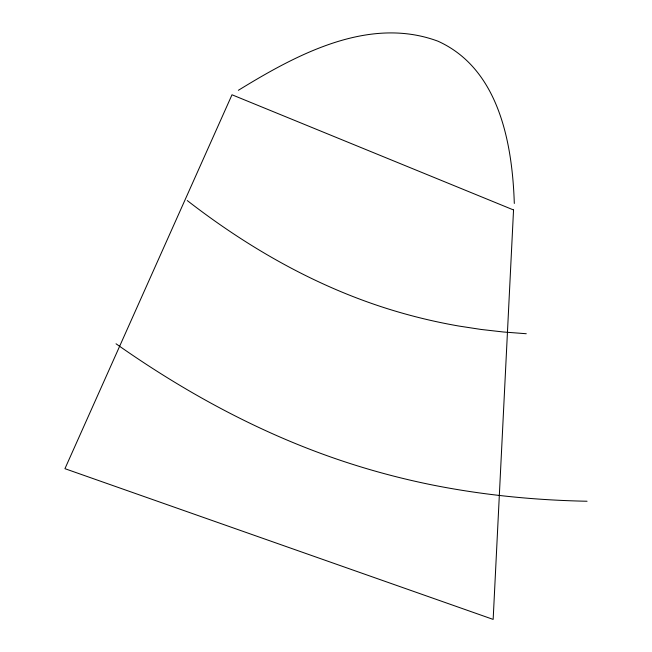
<?xml version="1.0" encoding="UTF-8"?>
<svg xmlns="http://www.w3.org/2000/svg" width="652" height="652" viewBox="0 0 652 652"><rect width="100%" height="100%" fill="white"/><g stroke="black" fill="none" stroke-linecap="round" stroke-linejoin="round"><path stroke-width="0.98" d="M238.363 90.302C296.318 54.711 368.714 15.461 437.989 41.206C499.033 68.827 512.366 143.416 514.306 203.457M587.061 501.241C534.868 500.214 482.724 495.088 431.518 484.803A799.548 730.582 -30.8 0 1 344.729 461.779C262.878 434.762 186.366 393.335 116.04 343.783M526.262 333.726L503.466 331.998L481.103 329.456L459.098 326.082A593.866 554.746 -42 0 1 394.884 310.98C319.195 288.38 249.488 248.803 187.271 200.563M513.54 209.96L493.156 619.4L64.939 468.682L232.006 94.776L513.54 209.96"/></g></svg>
